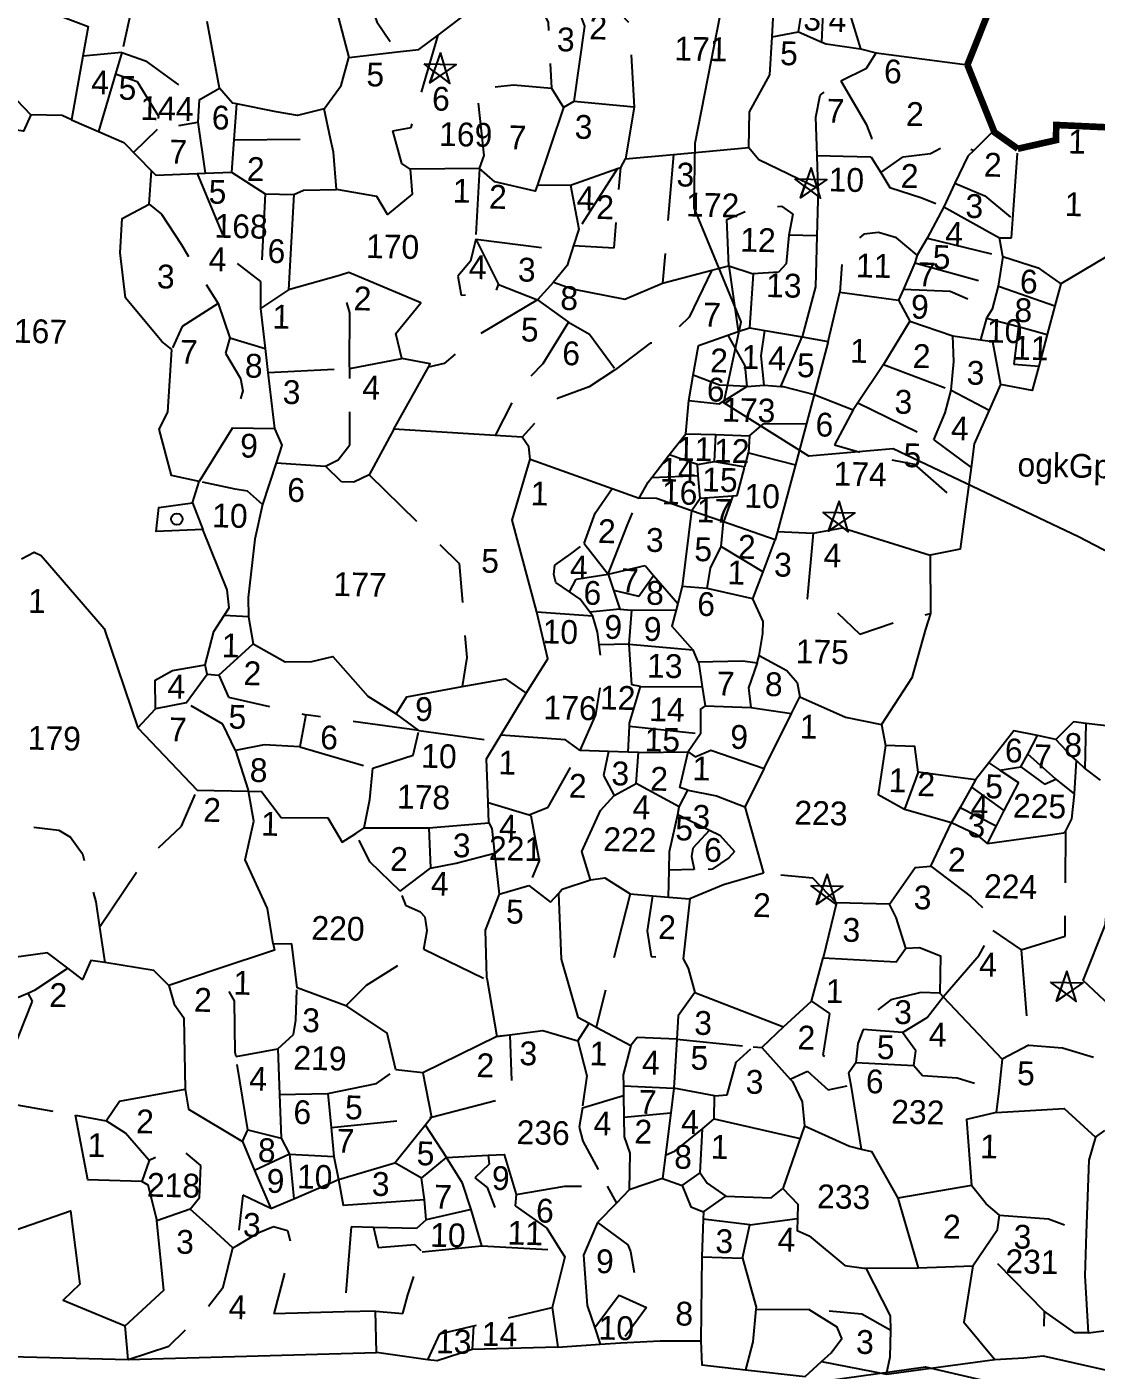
# Model space of a CAD drawing. Header units: metres. Extents: x 291156 to 294456, y 2095569 to 2100949.
# Drawn here: x 292615 to 293018, y 2098957 to 2099464 of the extents above; entities that cross this region are included whole.
import ezdxf
from ezdxf.enums import TextEntityAlignment as Align

# ---------------------------------------------------------------- set-up
doc = ezdxf.new("R2010")
doc.units = ezdxf.units.M
doc.header["$MEASUREMENT"] = 0
doc.linetypes.add('DASHED', pattern=[0.75, 0.5, -0.25])
for name, color, linetype in [('OFF', 1, 'Continuous'), ('POLY_PARCEL', 6, 'Continuous'), ('POLY_SUBPARCEL', 6, 'DASHED'), ('SYM_STONE', 1, 'Continuous'), ('SYM_WELL', 1, 'Continuous'), ('TEXT_MAPIN', 7, 'Continuous'), ('TEXT_PARCEL', 7, 'Continuous'), ('V_BOUND_LINE', 7, 'Continuous'), ('VILLAGE BOUNDRY', 15, 'Continuous')]:
    doc.layers.add(name, color=color, linetype=linetype)
doc.styles.add('TEXT_MAP', font='KRDEV050.TTF', dxfattribs={"height": 2.5})

# ---------------------------------------------------------------- blocks, each defined once
blk = doc.blocks.new('STONE_STAR')
for points in [[(0, 0.639), (-0.376, -0.517), (0, -0.244), (0.375, -0.517)], [(-0.607, 0.197), (0.607, 0.197), (-0.376, -0.517), (-0.233, -0.075)]]:
    blk.add_lwpolyline(points, close=True)
blk.add_lwpolyline([(-0.233, -0.075), (0, -0.244)])
blk = doc.blocks.new('PAKKAWELL')
blk.add_circle((0, 0), 1.81)
blk = doc.blocks.new('DFSS')
at = {"layer": 'OFF'}
for points in [[(2660.56, 7457.42), (2662.41, 7459.03)], [(2671.13, 7444.87), (2674.33, 7445.18)], [(2696.01, 7443.37), (2704.18, 7444.64)], [(2706.36, 7444.82), (2707.81, 7445)], [(2707.81, 7445), (2712.53, 7444.05)], [(2638.69, 7443.26), (2657.45, 7444.17)], [(2628.78, 7443.28), (2638.69, 7443.26)]]:
    blk.add_lwpolyline(points, dxfattribs=at)
at = {"layer": 'POLY_PARCEL'}
for points in [[(2629.28, 7548.2), (2629.75, 7545.26), (2633.52, 7543.91), (2633.17, 7541.68)], [(2651.44, 7548.41), (2653.26, 7542.01)], [(2685.2, 7544.24), (2685.33, 7548.01)], [(2691.37, 7547.14), (2691, 7546.26), (2691.91, 7543.48)], [(2659.97, 7543.83), (2661.96, 7545.42), (2662.38, 7545.55)], [(2670.54, 7545.95), (2671.02, 7544.74), (2670.32, 7539.04)], [(2643.55, 7539.48), (2642.49, 7544.48)], [(2683.62, 7535.84), (2683.62, 7538.54), (2685.09, 7541.36), (2685.2, 7544.24)], [(2656.93, 7542.5), (2658.55, 7542.71), (2659.97, 7543.83)], [(2691.91, 7543.48), (2693.1, 7543.2)], [(2693.1, 7543.2), (2700.01, 7542.44)], [(2653.26, 7542.01), (2656.93, 7542.5)], [(2633.17, 7541.68), (2632.4, 7536.85)], [(2644.86, 7538.31), (2644.55, 7538.36), (2643.55, 7539.48)], [(2670.32, 7539.04), (2669.55, 7538.57)], [(2644.86, 7538.31), (2644.71, 7535.59)], [(2651.49, 7538.07), (2649.49, 7537.54), (2647.85, 7537.77), (2644.86, 7538.31)], [(2652.02, 7535.83), (2651.49, 7538.07)], [(2669.55, 7538.57), (2667.71, 7532.68)], [(2629.34, 7537.15), (2628.81, 7535.91), (2621.05, 7536.85), (2620.61, 7536.67)], [(2632.4, 7536.85), (2631.7, 7537.15), (2629.34, 7537.15)], [(2632.4, 7536.85), (2634.48, 7536)], [(2702.11, 7537.51), (2700.63, 7535.99)], [(2634.48, 7536), (2636.4, 7535.21), (2638.54, 7533.12)], [(2652.55, 7532.01), (2652.26, 7534.83), (2652.02, 7535.83)], [(2677.96, 7535.19), (2683.62, 7535.84)], [(2683.62, 7535.84), (2684.41, 7534.94), (2688.94, 7532.89)], [(2700.63, 7535.99), (2700.18, 7535.53), (2699.24, 7533.49)], [(2644.71, 7535.59), (2644.58, 7533.15)], [(2674.33, 7534.78), (2677.96, 7535.19)], [(2716.21, 7535.32), (2716.43, 7534.28), (2713.43, 7533.58), (2712.6, 7531.64), (2710.72, 7528.11), (2707.43, 7526.05)], [(2663.32, 7533.83), (2658.08, 7533.66)], [(2667.71, 7532.68), (2667.55, 7532.19), (2664.49, 7532.84), (2663.32, 7533.83)], [(2670.21, 7532.7), (2673.75, 7534.05)], [(2673.75, 7534.05), (2673.98, 7534.13)], [(2673.98, 7534.13), (2674.33, 7534.78)], [(2638.41, 7530.59), (2638.54, 7533.12)], [(2638.54, 7533.12), (2638.87, 7532.8), (2641.98, 7532.99)], [(2641.98, 7532.99), (2642.6, 7533.03)], [(2642.6, 7533.03), (2644.58, 7533.15)], [(2658.08, 7533.66), (2658.26, 7531.78), (2656.43, 7530.19), (2655.61, 7531.54), (2652.55, 7532.01)], [(2688.94, 7532.89), (2688.91, 7529.28)], [(2699.24, 7533.49), (2698.45, 7531.68)], [(2649.34, 7531.56), (2650.05, 7531.91), (2652.55, 7532.01)], [(2667.71, 7532.68), (2670.21, 7532.7)], [(2670.21, 7532.7), (2670.91, 7529.4)], [(2647.16, 7531.56), (2649.34, 7531.56)], [(2649.34, 7531.56), (2649.09, 7524.34)], [(2698.45, 7531.68), (2697.25, 7529.27)], [(2640.36, 7519.65), (2639.59, 7520.24), (2636.77, 7523.47), (2636.29, 7526.88), (2636.41, 7529.47), (2638.41, 7530.59)], [(2670.91, 7529.4), (2670.54, 7528.15)], [(2688.91, 7529.28), (2688.88, 7525.42), (2687.97, 7521.62)], [(2697.25, 7529.27), (2696.53, 7527.97)], [(2670.54, 7528.15), (2670.09, 7526.64), (2669.09, 7525.35)], [(2696.53, 7527.97), (2696.35, 7527.4)], [(2681.03, 7526.51), (2682.32, 7526.88)], [(2682.32, 7526.88), (2684.15, 7526.29)], [(2696.35, 7527.4), (2695.53, 7525.39)], [(2657.74, 7519.34), (2657.27, 7521.22), (2659.09, 7523.57), (2653.62, 7525.75), (2652.9, 7525.52)], [(2677.32, 7525.46), (2681.03, 7526.51)], [(2684.15, 7526.29), (2683.97, 7522.22)], [(2707.43, 7526.05), (2707.01, 7524.37)], [(2652.9, 7525.52), (2649.09, 7524.34)], [(2669.09, 7525.35), (2670.5, 7524.88), (2674.5, 7524.17), (2677.32, 7525.46)], [(2689.94, 7521.32), (2690.74, 7525.05)], [(2690.74, 7525.05), (2695.18, 7524.55)], [(2695.53, 7525.39), (2695.18, 7524.55)], [(2649.09, 7524.34), (2647, 7522.88)], [(2695.18, 7524.55), (2696.06, 7522.98)], [(2707.01, 7524.37), (2706.48, 7522.18)], [(2647, 7522.88), (2647.41, 7519.88)], [(2696.06, 7522.98), (2699.35, 7521.94)], [(2679.8, 7518.55), (2680.15, 7520.81), (2682.34, 7521.62)], [(2682.34, 7521.62), (2683.12, 7521.91)], [(2683.12, 7521.91), (2683.97, 7522.22)], [(2683.97, 7522.22), (2685.14, 7522.04)], [(2685.14, 7522.04), (2687.97, 7521.62)], [(2687.97, 7521.62), (2689.94, 7521.32)], [(2699.35, 7521.94), (2701.43, 7521.69)], [(2701.43, 7521.69), (2702.35, 7521.58), (2703.02, 7518.35)], [(2706.48, 7522.18), (2705.88, 7519.78)], [(2689.94, 7521.32), (2688.96, 7517.28)], [(2642.63, 7509.72), (2640.53, 7510.13), (2639.53, 7513.6), (2640.17, 7514.9), (2640.36, 7519.65)], [(2647.41, 7519.88), (2647.66, 7518.06)], [(2705.88, 7519.78), (2705.43, 7517.94), (2703.02, 7518.35)], [(2657.27, 7513.99), (2659.77, 7518.72)], [(2659.77, 7518.72), (2659.91, 7518.99), (2657.74, 7519.34)], [(2679.5, 7516.63), (2679.8, 7518.55)], [(2647.66, 7518.06), (2648.24, 7513.83)], [(2703.02, 7518.35), (2702.2, 7516.39)], [(2679.32, 7514.11), (2679.5, 7516.63)], [(2688.96, 7517.28), (2688.42, 7515.07)], [(2702.2, 7516.39), (2701.13, 7513.82), (2700.94, 7512.02)], [(2688.42, 7515.07), (2687.66, 7511.93)], [(2648.24, 7513.83), (2648.83, 7512.6), (2648.42, 7511.24)], [(2664.94, 7513.66), (2657.27, 7513.99)], [(2666.97, 7513.58), (2664.94, 7513.66)], [(2667.62, 7511.93), (2667.5, 7512.87), (2666.97, 7513.58)], [(2678.11, 7512.48), (2679.32, 7514.11)], [(2676.82, 7510.75), (2678.11, 7512.48)], [(2668.35, 7500.38), (2666.34, 7507.31), (2667.62, 7511.93)], [(2667.62, 7511.93), (2673.85, 7509.86)], [(2687.66, 7511.93), (2686.42, 7506.87)], [(2700.94, 7512.02), (2700.59, 7508.87)], [(2648.42, 7511.24), (2647.47, 7508.07)], [(2675.91, 7509.17), (2676.56, 7510.4), (2676.82, 7510.75)], [(2676.82, 7510.75), (2676.82, 7510.75)], [(2642.17, 7508.1), (2642.63, 7509.72)], [(2673.85, 7509.86), (2675.91, 7509.17)], [(2679.88, 7508.3), (2677.21, 7509.17), (2675.91, 7509.17)], [(2700.59, 7508.87), (2700.25, 7505.83), (2697.98, 7505.32)], [(2642.99, 7506.1), (2639.46, 7505.86), (2639.64, 7507.69), (2642.17, 7508.1)], [(2642.17, 7508.1), (2642.99, 7506.1)], [(2647.47, 7508.07), (2646.93, 7505.45), (2646.52, 7501.04), (2646.58, 7499.57)], [(2679.88, 7508.3), (2679.3, 7502.55)], [(2682.33, 7507.51), (2679.88, 7508.3)], [(2686.26, 7506.23), (2682.33, 7507.51)], [(2686.42, 7506.87), (2686.26, 7506.23)], [(2686.42, 7506.87), (2689.1, 7506.79)], [(2689.1, 7506.79), (2691.33, 7507.26), (2697.98, 7505.32)], [(2644.74, 7499.62), (2645.11, 7500.22), (2644.93, 7501.57), (2642.99, 7506.1)], [(2697.98, 7505.32), (2698.1, 7500.91)], [(2629.35, 7503.58), (2630.28, 7504.1), (2630.81, 7503.86), (2635.7, 7498.46), (2638.4, 7490.99)], [(2679.3, 7502.55), (2678.99, 7501.26)], [(2667.68, 7494.24), (2669.27, 7496.88), (2668.35, 7500.38)], [(2678.88, 7500.79), (2678.58, 7499.55), (2680.2, 7497.79)], [(2678.99, 7501.26), (2678.88, 7500.79)], [(2698.1, 7500.91), (2697.75, 7499.73), (2696.8, 7496.03), (2694.57, 7492.46)], [(2643.39, 7495.88), (2643.99, 7498.4), (2644.74, 7499.62)], [(2646.58, 7499.57), (2644.74, 7499.62)], [(2646.58, 7499.57), (2646.97, 7497.53)], [(2646.97, 7497.53), (2649.44, 7496.23), (2651.44, 7496.29), (2653.03, 7496.7), (2655.74, 7493.77), (2657.91, 7492.47)], [(2680.2, 7497.79), (2680.61, 7496.9)], [(2680.61, 7496.9), (2680.69, 7496.73), (2680.98, 7495)], [(2639.7, 7492.46), (2639.64, 7494.63), (2640.93, 7495.4), (2643.39, 7495.88)], [(2662.85, 7494.65), (2666.09, 7495.29), (2667.68, 7494.24)], [(2657.91, 7492.47), (2658.68, 7493.77), (2662.85, 7494.65)], [(2665.83, 7491.03), (2667.68, 7494.24)], [(2680.98, 7495), (2681.23, 7493.57)], [(2687.76, 7493.14), (2688.36, 7494.41)], [(2688.36, 7494.41), (2691.86, 7492.94), (2694.57, 7492.46)], [(2681.23, 7493.57), (2680.87, 7493.31), (2680.93, 7491.45)], [(2638.4, 7490.99), (2639.7, 7492.46)], [(2685.79, 7488.95), (2687.76, 7493.14)], [(2694.57, 7492.46), (2694.92, 7490.86)], [(2706.26, 7491.89), (2704.6, 7492.19), (2702.75, 7489.73)], [(2710.04, 7492.86), (2709.07, 7492.96), (2707.78, 7491.6)], [(2710.05, 7489.44), (2710.04, 7492.86)], [(2713.74, 7492.51), (2710.04, 7492.86)], [(2680.93, 7491.45), (2680.03, 7490.07)], [(2706.38, 7491.86), (2706.26, 7491.89)], [(2707.78, 7491.6), (2706.38, 7491.86)], [(2638.4, 7490.99), (2642.98, 7486.38)], [(2664.99, 7485.92), (2664.79, 7489.21), (2665.57, 7490.57)], [(2665.57, 7490.57), (2665.83, 7491.03)], [(2671.85, 7490.01), (2670.73, 7490.78), (2665.83, 7491.03)], [(2680.03, 7490.07), (2680.56, 7489.72), (2681.73, 7490.25), (2685.79, 7488.95)], [(2694.92, 7490.86), (2694.45, 7487.15), (2696.45, 7486.09), (2700.04, 7485.15)], [(2701.78, 7488.43), (2697.43, 7488.9), (2697.13, 7490.84), (2694.92, 7490.86)], [(2674, 7489.98), (2671.85, 7490.01)], [(2675.49, 7489.96), (2674, 7489.98)], [(2676.26, 7489.95), (2675.49, 7489.96)], [(2676.14, 7487.6), (2676.26, 7489.95)], [(2676.26, 7489.95), (2680.03, 7490.07)], [(2702.75, 7489.73), (2701.78, 7488.43)], [(2709.28, 7487.54), (2709.37, 7490.04)], [(2709.37, 7490.04), (2710.05, 7489.44)], [(2710.05, 7489.44), (2711.19, 7488.61)], [(2685.79, 7488.95), (2684.38, 7486.01)], [(2674.5, 7486.66), (2676.14, 7487.6)], [(2708.69, 7484.71), (2709.11, 7485.62), (2709.28, 7487.51)], [(2642.98, 7486.38), (2646.87, 7486.39)], [(2648.97, 7474.9), (2648.5, 7477.55), (2646.73, 7481.19), (2647.32, 7484.13), (2646.87, 7486.39)], [(2646.87, 7486.39), (2646.85, 7486.46)], [(2646.87, 7486.39), (2647.84, 7486.4), (2649.38, 7484.45), (2652.91, 7484.51), (2654.02, 7482.68), (2655.05, 7483.38)], [(2672.85, 7480.25), (2672.15, 7482.37), (2673.5, 7485.49), (2674.5, 7486.66)], [(2665.08, 7484.39), (2664.99, 7485.92)], [(2684.38, 7486.01), (2685.91, 7481.02)], [(2698.53, 7481.83), (2700.04, 7485.15)], [(2700.04, 7485.15), (2701.91, 7484.32), (2702.75, 7483.62)], [(2660.55, 7483.92), (2665.08, 7484.39)], [(2665.08, 7484.39), (2665.32, 7483.96), (2665.56, 7482.11)], [(2702.75, 7483.62), (2707.32, 7484.35)], [(2707.32, 7484.35), (2708.54, 7484.55), (2708.69, 7484.71)], [(2655.05, 7483.38), (2655.67, 7483.8)], [(2655.67, 7483.8), (2660.55, 7483.92)], [(2665.56, 7482.11), (2665.97, 7479.02)], [(2685.91, 7481.02), (2682.91, 7480.08), (2680.38, 7478.96)], [(2695.47, 7478.89), (2697.35, 7481.71), (2698.53, 7481.83)], [(2670.44, 7479.15), (2670.73, 7479.49), (2672.85, 7480.25)], [(2672.85, 7480.25), (2673.92, 7480.43), (2675.86, 7479.25)], [(2665.97, 7479.02), (2664.97, 7476.26), (2665.15, 7472.73), (2665.19, 7472.51)], [(2670.44, 7479.15), (2670.75, 7474.2), (2672.1, 7469.85), (2672.97, 7469.4)], [(2675.86, 7479.25), (2677.55, 7479.14)], [(2677.55, 7479.14), (2678.78, 7479.06)], [(2678.78, 7479.06), (2680.38, 7478.96)], [(2680.38, 7478.96), (2679.97, 7474.43)], [(2696.77, 7475.6), (2696, 7477.89), (2695.47, 7478.89)], [(2713.12, 7470.83), (2710.24, 7473.42), (2711.82, 7477.71), (2711.84, 7478.18)], [(2648.97, 7474.9), (2649.09, 7474.43), (2644.78, 7472.88)], [(2650.85, 7471.61), (2650.38, 7474.9), (2648.97, 7474.9)], [(2690.54, 7474.73), (2696.06, 7474.54), (2696.77, 7475.6)], [(2696.77, 7475.6), (2697.82, 7475.65), (2699.41, 7475.07), (2699.41, 7472.24)], [(2679.97, 7474.43), (2680.38, 7473.73), (2680.91, 7471.9)], [(2689.73, 7471.43), (2690.54, 7474.73)], [(2633.49, 7472.72), (2631.93, 7473.85), (2619.06, 7471.8)], [(2636.28, 7473.21), (2635.22, 7473.35), (2634.62, 7471.9), (2633.49, 7472.72)], [(2641.17, 7471.58), (2640.01, 7472.7), (2636.28, 7473.21)], [(2644.78, 7472.88), (2641.17, 7471.58)], [(2665.19, 7472.51), (2666.03, 7468.26)], [(2680.91, 7471.9), (2687.67, 7469.44)], [(2699.41, 7472.24), (2699.69, 7471.96)], [(2699.69, 7471.96), (2704.24, 7467.36)], [(2641.17, 7471.58), (2641.6, 7470.18), (2642.35, 7469.16), (2642.57, 7463.77)], [(2654.57, 7470.32), (2650.85, 7471.61)], [(2687.67, 7469.44), (2689.73, 7471.43)], [(2658.44, 7465.56), (2657.73, 7468.32), (2654.73, 7470.26), (2654.57, 7470.32)], [(2672.97, 7469.4), (2673.52, 7469.13)], [(2673.52, 7469.13), (2676.16, 7467.79)], [(2687.67, 7469.44), (2686.07, 7467.84)], [(2666.03, 7468.26), (2660.5, 7465.38)], [(2666.03, 7468.26), (2669.49, 7468.78), (2672.16, 7468.05)], [(2676.16, 7467.79), (2675.63, 7465.55), (2675.66, 7464.73)], [(2686.07, 7467.84), (2688.26, 7465.51)], [(2704.24, 7467.36), (2704.03, 7464.95)], [(2660.5, 7465.38), (2658.44, 7465.56)], [(2660.5, 7465.38), (2661.22, 7462.05)], [(2688.26, 7465.51), (2688.43, 7465.33), (2689.19, 7463.81), (2689.41, 7461.99)], [(2704.03, 7464.95), (2703.88, 7463.31)], [(2636.64, 7461.24), (2637.61, 7462.75), (2642.57, 7463.77)], [(2642.57, 7463.77), (2642.84, 7462.27), (2646.98, 7459.9)], [(2675.66, 7464.73), (2675.69, 7464)], [(2675.69, 7464), (2675.75, 7462.36)], [(2703.88, 7463.31), (2709, 7463.72), (2711.41, 7461.6)], [(2703.88, 7463.31), (2701.65, 7462.75), (2702.12, 7457.75)], [(2658.51, 7458.55), (2661.22, 7462.05)], [(2675.75, 7462.36), (2675.8, 7460.88), (2676.27, 7459.64), (2676.27, 7456.88)], [(2681.71, 7461.6), (2682.58, 7462.39), (2682.58, 7462.39)], [(2682.58, 7462.39), (2689.1, 7461.03)], [(2689.41, 7461.99), (2687.87, 7457.22)], [(2689.41, 7461.99), (2692.84, 7460.54), (2693.74, 7460.34)], [(2711.41, 7461.6), (2712.12, 7462.13)], [(2639.44, 7456.72), (2635.35, 7456.77), (2634.32, 7461.63)], [(2634.32, 7461.63), (2636.64, 7461.24)], [(2646.98, 7459.9), (2647.36, 7460.81)], [(2647.36, 7460.81), (2649.89, 7460.22)], [(2660.76, 7461.46), (2662.41, 7459.03)], [(2681.61, 7458.27), (2681.71, 7461.6)], [(2711.41, 7461.6), (2710.95, 7459.87), (2710.87, 7454.34)], [(2649.89, 7460.22), (2650.54, 7459.04)], [(2693.74, 7460.34), (2694.51, 7460.16), (2696.59, 7456.69)], [(2650.54, 7459.04), (2653.9, 7458.93)], [(2653.9, 7458.93), (2654.28, 7457.18)], [(2662.41, 7459.03), (2665.55, 7459.27)], [(2665.55, 7459.27), (2666.77, 7459.36), (2667.74, 7456.34)], [(2660.83, 7455.81), (2660.56, 7457.42), (2658.51, 7458.55)], [(2680.26, 7457.29), (2681.61, 7458.27)], [(2702.12, 7457.75), (2696.59, 7456.69)], [(2640.64, 7453.77), (2640.63, 7453.87), (2639.93, 7456.45), (2639.44, 7456.72)], [(2654.28, 7457.18), (2654.69, 7455.27), (2660.83, 7455.81)], [(2676.27, 7456.88), (2675.33, 7455.86)], [(2680.26, 7457.29), (2680.95, 7455.7), (2681.91, 7455.34)], [(2687.87, 7457.22), (2689.03, 7456.06), (2689.03, 7454.99)], [(2696.59, 7456.69), (2698.24, 7451.46)], [(2667.74, 7456.34), (2667.68, 7455.48)], [(2675.33, 7455.86), (2673.92, 7454.35)], [(2667.68, 7455.48), (2670.11, 7453.86), (2671.18, 7452.21)], [(2681.91, 7454.78), (2681.86, 7451.94), (2681.92, 7445.59)], [(2681.91, 7455.34), (2681.91, 7454.78)], [(2689.03, 7454.99), (2689.03, 7454.08), (2689.95, 7453.7), (2692.68, 7451.5), (2694.13, 7451.34), (2694.29, 7451.35)], [(2628.16, 7452.19), (2634.09, 7454.39), (2634.93, 7448.87), (2633.69, 7447.63), (2638.42, 7445.79)], [(2638.42, 7445.79), (2641.27, 7448.54), (2640.64, 7453.77)], [(2673.92, 7454.35), (2672.92, 7451.88), (2673.27, 7448.06), (2673.89, 7446.39)], [(2710.87, 7454.34), (2710.83, 7451.11), (2711.18, 7446.82)], [(2671.18, 7452.21), (2671.51, 7451.71), (2670.64, 7447.86)], [(2698.24, 7451.46), (2702.36, 7451.7)], [(2702.36, 7451.7), (2701.77, 7447.41), (2704.18, 7444.64)], [(2694.29, 7451.35), (2698.24, 7451.46)], [(2670.64, 7447.86), (2671.13, 7444.87)], [(2691.08, 7444.21), (2691.8, 7444.89), (2692.57, 7446), (2692.21, 7446.83), (2690.04, 7448.12)], [(2654.96, 7447.19), (2649.62, 7446.93)], [(2657.29, 7447.3), (2654.96, 7447.19)], [(2657.45, 7444.17), (2657.29, 7447.3)], [(2711.18, 7446.82), (2712.36, 7446.99)], [(2638.69, 7443.26), (2638.42, 7445.79)], [(2673.89, 7446.39), (2674.33, 7445.18)], [(2675.85, 7445.3), (2678.86, 7445.53), (2681.92, 7445.59), (2682.04, 7443.77), (2685.35, 7443.47)], [(2671.13, 7444.87), (2664.67, 7444.55), (2662.03, 7443.64), (2661.33, 7443.72)], [(2674.33, 7445.18), (2675.85, 7445.3)], [(2704.18, 7444.64), (2706.36, 7444.82)], [(2661.33, 7443.72), (2657.45, 7444.17)], [(2685.35, 7443.47), (2689.86, 7443.06)], [(2689.86, 7443.06), (2691.08, 7444.21)]]:
    blk.add_lwpolyline(points, dxfattribs=at)
at = {"layer": 'POLY_PARCEL', "ltscale": 10, "flags": 128}
blk.add_lwpolyline([(2672.16, 7468.05), (2672.97, 7469.4)], dxfattribs=at)
at = {"layer": 'POLY_SUBPARCEL', "ltscale": 10, "flags": 128}
for points in [[(2666.15, 7548.82), (2668.26, 7544.98), (2668.63, 7540)], [(2637.69, 7547.15), (2636.82, 7545.55), (2636.1, 7542.01)], [(2654.2, 7547.74), (2655.31, 7544.75), (2656.93, 7542.5)], [(2670.54, 7545.95), (2672.31, 7547.14), (2674.4, 7545.05), (2674.91, 7538.7)], [(2687.19, 7544.67), (2687.56, 7547.41)], [(2688.97, 7543.93), (2689.05, 7547.27)], [(2685.2, 7544.24), (2687.19, 7544.67)], [(2687.19, 7544.67), (2688.97, 7543.93)], [(2688.97, 7543.93), (2689.31, 7543.79), (2691.91, 7543.48)], [(2658.08, 7533.66), (2657.43, 7534.08), (2656.71, 7536.53), (2658.08, 7536.82), (2659.97, 7543.83)], [(2690.48, 7541.02), (2692.39, 7542.02), (2693.1, 7543.2)], [(2636.1, 7542.01), (2633.17, 7541.68)], [(2636.1, 7542.01), (2635.66, 7540.39)], [(2636.1, 7542.01), (2637.9, 7541.43), (2642.02, 7538.55)], [(2651.49, 7538.07), (2652.74, 7539.86), (2653.26, 7542.01)], [(2622.37, 7541.14), (2624.1, 7540.71), (2626.92, 7541.07), (2628.22, 7538.26), (2629.34, 7537.15)], [(2688.81, 7535.32), (2688.65, 7538.24), (2688.94, 7539.92), (2690.48, 7541.02)], [(2690.48, 7541.02), (2692.45, 7537.8), (2692.89, 7536.78), (2692.89, 7535.32)], [(2635.66, 7540.39), (2634.48, 7536)], [(2635.66, 7540.39), (2637.32, 7539.84), (2638.98, 7537.25), (2638.91, 7536.24), (2641.95, 7536.88)], [(2663.32, 7533.83), (2663.64, 7534.8), (2662.99, 7539.85), (2665.74, 7540.21), (2668.63, 7540)], [(2668.63, 7540), (2669.55, 7538.57)], [(2642.02, 7538.55), (2643.55, 7539.48)], [(2674.91, 7538.7), (2670.32, 7539.04)], [(2642.02, 7538.55), (2641.95, 7536.88)], [(2674.91, 7538.7), (2674.33, 7534.78)], [(2641.95, 7536.88), (2642.6, 7533.03)], [(2638.91, 7536.24), (2637.15, 7534.48)], [(2644.71, 7535.59), (2652.02, 7535.83)], [(2693.64, 7534.16), (2695.3, 7535.39), (2697.35, 7535.68), (2698.96, 7536.56), (2700.63, 7535.99)], [(2703.7, 7530.85), (2703.95, 7536.18)], [(2677.96, 7535.19), (2677.32, 7525.46)], [(2692.89, 7535.32), (2690.77, 7535.32), (2688.81, 7535.32)], [(2688.94, 7532.89), (2688.81, 7535.32)], [(2692.89, 7535.32), (2693.64, 7534.16)], [(2663.32, 7533.83), (2663.14, 7528.48)], [(2670.54, 7528.15), (2673.61, 7528.04), (2673.98, 7534.13)], [(2673.75, 7534.05), (2670.91, 7529.4)], [(2693.64, 7534.16), (2694.35, 7533.05), (2696.77, 7532.32), (2698.45, 7531.68)], [(2641.98, 7532.99), (2644.86, 7526.45), (2646.96, 7524.94)], [(2644.58, 7533.15), (2647.16, 7531.56)], [(2699.24, 7533.49), (2701.54, 7532.58), (2703.7, 7530.85)], [(2647.16, 7531.56), (2646.96, 7524.94)], [(2682.32, 7526.88), (2682.09, 7530.36), (2683.96, 7531.23), (2686.2, 7531.45), (2687.07, 7530.87), (2686.78, 7529.28)], [(2698.45, 7531.68), (2702.71, 7529.42)], [(2702.71, 7529.42), (2703.61, 7529.44), (2703.7, 7530.85)], [(2638.41, 7530.59), (2639.37, 7529.85), (2640.89, 7527.61), (2643.78, 7523.2), (2643.78, 7523.2)], [(2686.78, 7529.28), (2686.64, 7527.11), (2686.06, 7526.46), (2684.15, 7526.29)], [(2688.91, 7529.28), (2686.78, 7529.28)], [(2696.53, 7527.97), (2694.94, 7529.25), (2693.55, 7529.62), (2692.45, 7529.47), (2691.43, 7528.59), (2690.84, 7527.28), (2690.74, 7525.05)], [(2697.25, 7529.27), (2702.99, 7528.01)], [(2702.99, 7528.01), (2702.71, 7529.42)], [(2663.14, 7528.48), (2662.78, 7526.81), (2661.84, 7525.66), (2662.13, 7524.22), (2664.73, 7524.43), (2664.94, 7525.08)], [(2663.14, 7528.48), (2664.94, 7525.08)], [(2663.14, 7528.48), (2668.7, 7527.9), (2670.54, 7528.15)], [(2702.99, 7528.01), (2702.68, 7525.77)], [(2702.99, 7528.01), (2705.69, 7527.21), (2707.43, 7526.05)], [(2682.32, 7526.88), (2683.12, 7521.91)], [(2696.35, 7527.4), (2702.68, 7525.77)], [(2681.03, 7526.51), (2679.39, 7522.92), (2677.51, 7521.04), (2676.5, 7520.89), (2673.9, 7518.86)], [(2702.68, 7525.77), (2702.28, 7524.02)], [(2702.68, 7525.77), (2702.78, 7525.74), (2707.01, 7524.37)], [(2646.96, 7524.94), (2647, 7522.88)], [(2653.83, 7518.51), (2653.82, 7518.73), (2653.75, 7522.7), (2652.9, 7525.52)], [(2664.94, 7525.08), (2667.91, 7524)], [(2669.09, 7525.35), (2667.91, 7524)], [(2695.53, 7525.39), (2699.08, 7525.31), (2702.28, 7524.02)], [(2667.91, 7524), (2663.28, 7521.11), (2660.97, 7519.02), (2659.77, 7518.72)], [(2667.91, 7524), (2670.29, 7522.34)], [(2702.28, 7524.02), (2701.85, 7523.33)], [(2643.78, 7523.2), (2641.11, 7521.4), (2640.36, 7519.65)], [(2643.78, 7523.2), (2644.72, 7520.61)], [(2696.06, 7522.98), (2694.14, 7519.67)], [(2701.85, 7523.33), (2701.43, 7521.69)], [(2701.85, 7523.33), (2704.28, 7522.74)], [(2704.28, 7522.74), (2704, 7519.9), (2705.88, 7519.78)], [(2704.28, 7522.74), (2706.48, 7522.18)], [(2670.29, 7522.34), (2668.41, 7519.16), (2666.68, 7517.28), (2664.94, 7513.66)], [(2670.29, 7522.34), (2671.88, 7521.47), (2673.9, 7518.86)], [(2682.34, 7521.62), (2683.68, 7519.33), (2683.86, 7517.78)], [(2685.17, 7517.9), (2684.89, 7520.13), (2685.14, 7522.04)], [(2686.43, 7517.84), (2687.97, 7521.62)], [(2699.3, 7517.84), (2699.47, 7520), (2699.35, 7521.94)], [(2644.72, 7520.61), (2644.43, 7519.45), (2645.59, 7517.57), (2645.8, 7516.64), (2645.08, 7513.82)], [(2644.72, 7520.61), (2647.41, 7519.88)], [(2694.14, 7519.67), (2692.27, 7516.73)], [(2694.14, 7519.67), (2699.3, 7517.84)], [(2653.83, 7518.51), (2657.74, 7519.34)], [(2673.9, 7518.86), (2673.83, 7518.8), (2671.95, 7517.5), (2669.57, 7516.56), (2666.97, 7513.58)], [(2683.86, 7517.78), (2681.79, 7517.84), (2679.8, 7518.55)], [(2647.66, 7518.06), (2653.83, 7518.51)], [(2652.16, 7511.08), (2653.1, 7511.58), (2653.96, 7512.74), (2653.83, 7518.51)], [(2679.5, 7516.63), (2681.79, 7516.42), (2683.86, 7517.78)], [(2683.86, 7517.78), (2685.17, 7517.9)], [(2685.17, 7517.9), (2686.43, 7517.84)], [(2686.43, 7517.84), (2686.6, 7517.84), (2688.96, 7517.28)], [(2698.07, 7514.04), (2698.9, 7516.12), (2699.3, 7517.84)], [(2699.3, 7517.84), (2702.2, 7516.39)], [(2688.96, 7517.28), (2691.94, 7516.19)], [(2692.27, 7516.73), (2692.03, 7516.35), (2691.94, 7516.19)], [(2692.27, 7516.73), (2698.07, 7514.04)], [(2691.94, 7516.19), (2690.58, 7513.5), (2693.77, 7512.67), (2696.62, 7512.18), (2700.59, 7508.87)], [(2684.14, 7514.06), (2685.17, 7514.98), (2688.42, 7515.07)], [(2645.08, 7513.82), (2642.63, 7509.72)], [(2645.08, 7513.82), (2648.24, 7513.83)], [(2657.27, 7513.99), (2655.48, 7510.5)], [(2679.32, 7514.11), (2681.6, 7514.09)], [(2681.53, 7512.07), (2681.6, 7514.09)], [(2681.6, 7514.09), (2684.14, 7514.06)], [(2684.14, 7514.06), (2684.09, 7512.77)], [(2698.07, 7514.04), (2700.94, 7512.02)], [(2680.26, 7511.81), (2678.11, 7512.48)], [(2683.84, 7511.7), (2684.09, 7512.77)], [(2684.09, 7512.77), (2687.66, 7511.93)], [(2680.26, 7511.81), (2681.53, 7512.07)], [(2680.34, 7510.97), (2680.26, 7511.81)], [(2680.51, 7509.26), (2683.32, 7509.52), (2683.84, 7511.7)], [(2681.53, 7512.07), (2683.84, 7511.7)], [(2648.42, 7511.24), (2652.16, 7511.08)], [(2655.48, 7510.5), (2654.33, 7509.92), (2653.39, 7509.92), (2652.16, 7511.08)], [(2655.48, 7510.5), (2662.42, 7503.93), (2663.14, 7496.85), (2662.85, 7494.65)], [(2676.82, 7510.75), (2680.34, 7510.97)], [(2680.51, 7509.26), (2680.34, 7510.97)], [(2647.47, 7508.07), (2646.3, 7509.07), (2645.36, 7509.19), (2642.63, 7509.72)], [(2671.83, 7505.66), (2672.6, 7507.96), (2673.85, 7509.86)], [(2682.99, 7509.49), (2682.33, 7507.51)], [(2673.69, 7503.36), (2675.06, 7507.14), (2675.91, 7509.17)], [(2679.88, 7508.3), (2680.51, 7509.26)], [(2682.18, 7505.64), (2682.33, 7507.51)], [(2689.1, 7506.79), (2688.76, 7501.83), (2691.01, 7500.89), (2692.8, 7499.25), (2696.18, 7500.47), (2698.1, 7500.91)], [(2670.8, 7501.97), (2669.75, 7502.65), (2669.58, 7503.25), (2669.64, 7503.96), (2670.84, 7504.84), (2671.83, 7505.66)], [(2671.83, 7505.66), (2673.69, 7503.36)], [(2681.19, 7502.44), (2681.42, 7503.99), (2682.18, 7505.64)], [(2682.18, 7505.64), (2685.4, 7503.81)], [(2685.4, 7503.81), (2686.26, 7506.23)], [(2670.8, 7501.97), (2671.29, 7502.95), (2673.69, 7503.36)], [(2673.69, 7503.36), (2676.46, 7504.08), (2677.12, 7503.35)], [(2673.69, 7503.36), (2674.12, 7502.16)], [(2674.12, 7502.16), (2676.03, 7501.77), (2677.12, 7503.35)], [(2677.12, 7503.35), (2678.99, 7501.26)], [(2684.67, 7501.74), (2685.4, 7503.81)], [(2681.19, 7502.44), (2679.3, 7502.55)], [(2684.67, 7501.74), (2681.19, 7502.44)], [(2672.36, 7500.48), (2671.61, 7501.44), (2670.8, 7501.97)], [(2674.12, 7502.16), (2674.63, 7500.75)], [(2685.23, 7497.46), (2685.47, 7499.15), (2685.47, 7500.05), (2684.67, 7501.74)], [(2672.6, 7500.18), (2668.35, 7500.38)], [(2674.63, 7500.75), (2672.36, 7500.48)], [(2672.6, 7500.18), (2672.36, 7500.48)], [(2674.63, 7500.75), (2675.54, 7500.69)], [(2675.38, 7498.11), (2675.54, 7500.69)], [(2675.54, 7500.69), (2678.88, 7500.79)], [(2673.12, 7498.02), (2672.98, 7498.98), (2672.6, 7500.18)], [(2644.44, 7495.12), (2646.97, 7497.53)], [(2671.85, 7490.01), (2672.98, 7492.73), (2673.42, 7495.96), (2673.12, 7498.02)], [(2675.38, 7498.11), (2673.12, 7498.02)], [(2675.38, 7498.11), (2680.2, 7497.79)], [(2676.3, 7494.94), (2675.65, 7495.04), (2675.38, 7498.11)], [(2685.09, 7496.9), (2685.23, 7497.46)], [(2685.23, 7497.46), (2687.35, 7496.38), (2688.14, 7495.49), (2688.36, 7494.41)], [(2680.61, 7496.9), (2684.01, 7497.04), (2685.09, 7496.9)], [(2685.09, 7496.9), (2684.48, 7495.02), (2684.67, 7493.52)], [(2643.56, 7495.18), (2643.39, 7495.88)], [(2642.01, 7492.97), (2643.56, 7495.18)], [(2643.56, 7495.18), (2644.44, 7495.12)], [(2644.44, 7495.12), (2645.21, 7493.47), (2651.07, 7492.25)], [(2675.54, 7491.92), (2675.54, 7492.14), (2676.3, 7494.94)], [(2676.3, 7494.94), (2680.98, 7495)], [(2681.23, 7493.57), (2684.67, 7493.52)], [(2684.67, 7493.52), (2687.76, 7493.14)], [(2642.01, 7492.97), (2639.7, 7492.46)], [(2645.82, 7489.44), (2644.83, 7491.42), (2642.01, 7492.97)], [(2651.07, 7492.25), (2650.68, 7489.82)], [(2659.63, 7491.26), (2651.07, 7492.25)], [(2659.63, 7491.26), (2657.91, 7492.47)], [(2656.21, 7488.33), (2659.24, 7489.38), (2659.63, 7491.26)], [(2659.63, 7491.26), (2665.57, 7490.57)], [(2675.49, 7489.96), (2675.54, 7491.92)], [(2675.54, 7491.92), (2680.93, 7491.45)], [(2707.83, 7488.6), (2705.68, 7490.45), (2706.38, 7491.86)], [(2709.03, 7490.31), (2707.78, 7491.6)], [(2705.17, 7489.49), (2705.68, 7490.45)], [(2709.37, 7490.04), (2709.03, 7490.31)], [(2650.68, 7489.82), (2647.98, 7489.93), (2645.82, 7489.44)], [(2645.82, 7489.44), (2646.85, 7486.46)], [(2650.68, 7489.82), (2656.21, 7488.33)], [(2668.1, 7485.06), (2669.53, 7485.66), (2671.85, 7490.01)], [(2674, 7489.98), (2673.65, 7488.14), (2674.5, 7486.66)], [(2680.05, 7487.17), (2679.44, 7487.36), (2680.03, 7490.07)], [(2702.75, 7489.73), (2703.6, 7489.19)], [(2703.6, 7489.19), (2705.17, 7489.49), (2705.17, 7489.49)], [(2703.6, 7489.19), (2705.03, 7488.3), (2703.97, 7486.14)], [(2705.17, 7489.49), (2706.99, 7488.2), (2707.83, 7488.6)], [(2705.17, 7489.49), (2705.17, 7489.49)], [(2655.67, 7483.8), (2656.04, 7485.96), (2656.21, 7488.33)], [(2697.43, 7488.9), (2696.45, 7486.09)], [(2701.78, 7488.43), (2701.47, 7487.86)], [(2707.83, 7488.6), (2709.28, 7487.51)], [(2707.83, 7488.6), (2707.83, 7488.6)], [(2707.83, 7488.6), (2707.83, 7488.6)], [(2679.44, 7485.9), (2676.14, 7487.6)], [(2679.44, 7485.9), (2680.05, 7487.17)], [(2680.05, 7487.17), (2682.22, 7486.8), (2684.38, 7486.01)], [(2701.47, 7487.86), (2700.65, 7486.31)], [(2701.47, 7487.86), (2703.97, 7486.14)], [(2635.82, 7475.88), (2639.09, 7480.94), (2641.87, 7483.65), (2642.98, 7486.38)], [(2700.65, 7486.31), (2700.04, 7485.15)], [(2700.65, 7486.31), (2703.41, 7484.99)], [(2703.97, 7486.14), (2703.41, 7484.99)], [(2664.99, 7485.92), (2668.1, 7485.06)], [(2668.1, 7485.06), (2668.24, 7485.02), (2668.93, 7481.6), (2668.2, 7479.72)], [(2678.78, 7481.1), (2678.78, 7482.51), (2679.33, 7485.32)], [(2679.33, 7485.32), (2679.44, 7485.9)], [(2679.33, 7485.32), (2681.76, 7484.19)], [(2623.24, 7484.1), (2632.6, 7483.14), (2633.48, 7482.64), (2634.43, 7481.38), (2635.5, 7477.79), (2635.82, 7475.88)], [(2681.76, 7484.19), (2680.52, 7482.79), (2680.43, 7482.18), (2680.66, 7481.18)], [(2681.76, 7484.19), (2682.55, 7483.83), (2683.68, 7482.61), (2683.26, 7482.13), (2682.03, 7481.24), (2680.66, 7481.18)], [(2703.41, 7484.99), (2702.75, 7483.62)], [(2705.49, 7475.65), (2708.79, 7476.76), (2708.69, 7484.71)], [(2658.49, 7479.09), (2656.15, 7481.25), (2655.05, 7483.38)], [(2660.55, 7483.92), (2660.74, 7480.88)], [(2660.74, 7480.88), (2662.67, 7481.29), (2665.56, 7482.11)], [(2680.66, 7481.18), (2678.78, 7481.1)], [(2678.78, 7479.06), (2678.78, 7481.1)], [(2691.47, 7478.91), (2689.64, 7480.72), (2685.91, 7481.02)], [(2698.53, 7481.83), (2701.63, 7479.57), (2703.04, 7478.3), (2703.33, 7477.06)], [(2658.49, 7479.09), (2660.74, 7480.88)], [(2660.37, 7474.73), (2660.6, 7476.15), (2660.42, 7477.16), (2660.05, 7477.53), (2658.95, 7477.99), (2658.49, 7479.09)], [(2665.97, 7479.02), (2668.2, 7479.72)], [(2668.2, 7479.72), (2669.85, 7478.49), (2670.44, 7479.15)], [(2675.86, 7479.25), (2673.52, 7469.13)], [(2677.55, 7479.14), (2677.2, 7476.47), (2677.55, 7474.55), (2679.97, 7474.43)], [(2691.47, 7478.91), (2690.54, 7474.73)], [(2695.47, 7478.89), (2691.47, 7478.91)], [(2699.69, 7471.96), (2702.32, 7475.17), (2703.33, 7477.06)], [(2703.33, 7477.06), (2705.49, 7475.65)], [(2635.82, 7475.88), (2636.28, 7473.21)], [(2705.49, 7475.65), (2706.23, 7468.45)], [(2654.57, 7470.32), (2656.1, 7471.93), (2660.37, 7474.73)], [(2660.37, 7474.73), (2665.19, 7472.51)], [(2646.35, 7466.33), (2646.29, 7466.62), (2646.14, 7470.52), (2644.78, 7472.88)], [(2630.52, 7470.78), (2631.08, 7471.03), (2633.49, 7472.72)], [(2680.91, 7471.9), (2679.69, 7470.12), (2679.62, 7468.34)], [(2699.41, 7472.24), (2697.98, 7472.27), (2695.74, 7471.66), (2694.02, 7470.3), (2693.69, 7469.37)], [(2696.66, 7469.2), (2698.5, 7470.39), (2699.69, 7471.96)], [(2649.5, 7466.97), (2650.65, 7468.07), (2650.8, 7469.17), (2650.85, 7471.61)], [(2689.73, 7471.43), (2691.13, 7470.52), (2690.69, 7467.36), (2692.66, 7466.08)], [(2625.97, 7468.73), (2630.52, 7470.78)], [(2630.52, 7470.78), (2630.85, 7470.18), (2629.25, 7465.84), (2628.85, 7462.47), (2634.32, 7461.63)], [(2693.69, 7469.37), (2693.32, 7468.32), (2693.19, 7466.87)], [(2696.66, 7469.2), (2693.69, 7469.37)], [(2697.58, 7466.74), (2697.71, 7467.84), (2696.66, 7469.2)], [(2661.22, 7462.05), (2667.3, 7463.76), (2667.02, 7468.37), (2666.03, 7468.26)], [(2672.16, 7468.05), (2672.88, 7465.42), (2672.6, 7463)], [(2679.62, 7468.34), (2676.63, 7468.41), (2676.16, 7467.79)], [(2679.62, 7468.34), (2679.48, 7464.63)], [(2679.62, 7468.34), (2685.4, 7467.89)], [(2682.57, 7464.13), (2683.53, 7464.23), (2684.14, 7466.7), (2685.4, 7467.89)], [(2685.4, 7467.89), (2686.07, 7467.84)], [(2706.23, 7468.45), (2704.24, 7467.36)], [(2706.23, 7468.45), (2708.78, 7468.32), (2712.41, 7467.31)], [(2646.35, 7466.33), (2649.5, 7466.97)], [(2649.5, 7466.97), (2649.7, 7463.52)], [(2692.66, 7466.08), (2693.19, 7466.87)], [(2693.19, 7466.87), (2697.58, 7466.74)], [(2647.36, 7460.81), (2646.35, 7466.33)], [(2688.26, 7465.51), (2689.54, 7466.13), (2691.13, 7464.77), (2692.84, 7465.14)], [(2692.66, 7466.08), (2692.84, 7465.14)], [(2697.58, 7466.74), (2698.24, 7466), (2700.88, 7465.87), (2704.03, 7464.95)], [(2653.35, 7463.67), (2657, 7464.52), (2658.44, 7465.56)], [(2692.84, 7465.14), (2693.74, 7460.34)], [(2672.6, 7463), (2675.69, 7464)], [(2675.66, 7464.73), (2679.48, 7464.63)], [(2679.48, 7464.63), (2679.29, 7462.77)], [(2682.57, 7464.13), (2679.48, 7464.63)], [(2682.58, 7462.39), (2682.57, 7464.13)], [(2649.7, 7463.52), (2653.35, 7463.67)], [(2649.7, 7463.52), (2649.89, 7460.22)], [(2653.35, 7463.67), (2653.65, 7461.11)], [(2672.6, 7463), (2672.4, 7461.54), (2672.68, 7460.49), (2674.6, 7457.13)], [(2675.75, 7462.36), (2679.29, 7462.77)], [(2679.29, 7462.77), (2678.95, 7459.55)], [(2653.65, 7461.11), (2661.22, 7462.05)], [(2639.96, 7458.32), (2638.12, 7460.34), (2636.64, 7461.24)], [(2653.65, 7461.11), (2653.9, 7458.93)], [(2678.95, 7459.55), (2679.69, 7459.89), (2681.71, 7461.6)], [(2646.98, 7459.9), (2647.94, 7457.75)], [(2643.14, 7454.7), (2643.82, 7455.61), (2643.86, 7458.03), (2642.42, 7459.18), (2640.92, 7458.8), (2639.96, 7458.32)], [(2650.54, 7459.04), (2647.94, 7457.75)], [(2650.54, 7459.04), (2650.95, 7455.67)], [(2664.36, 7455.14), (2663.66, 7457.11), (2662.41, 7459.03)], [(2665.55, 7459.27), (2665.65, 7458.6), (2664.58, 7457.53), (2665.54, 7456.83), (2666.51, 7454.47), (2667.68, 7455.48)], [(2678.95, 7459.55), (2678.77, 7457.79)], [(2639.96, 7458.32), (2639.44, 7456.72)], [(2647.94, 7457.75), (2649.22, 7454.89)], [(2654.28, 7457.18), (2658.51, 7458.55)], [(2678.77, 7457.79), (2676.27, 7456.88)], [(2678.77, 7457.79), (2680.26, 7457.29)], [(2681.61, 7458.27), (2682.16, 7457.52), (2683.58, 7456.56)], [(2704.29, 7455.56), (2703.26, 7456.39), (2702.12, 7457.75)], [(2650.95, 7455.67), (2654.28, 7457.18)], [(2667.74, 7456.34), (2671.39, 7457.05), (2674.6, 7457.13)], [(2674.6, 7457.13), (2675.33, 7455.86)], [(2683.58, 7456.56), (2687.02, 7456.51), (2687.87, 7457.22)], [(2649.22, 7454.89), (2647.1, 7455.86), (2646.74, 7452.05)], [(2649.22, 7454.89), (2650.95, 7455.67)], [(2660.98, 7454.28), (2660.83, 7455.81)], [(2681.91, 7455.34), (2683.58, 7456.56)], [(2643.14, 7454.7), (2640.64, 7453.77)], [(2646.42, 7451.85), (2644.83, 7453.25), (2643.14, 7454.7)], [(2664.36, 7455.14), (2660.98, 7454.28)], [(2665.22, 7452.41), (2664.36, 7455.14)], [(2685.45, 7454.43), (2681.91, 7454.78)], [(2685.45, 7454.43), (2689.03, 7454.99)], [(2702.36, 7451.7), (2704.16, 7454.47), (2704.29, 7455.56)], [(2704.29, 7455.56), (2708, 7455.37), (2710.87, 7454.34)], [(2655.32, 7453.63), (2654.96, 7447.19)], [(2657.01, 7453.63), (2655.32, 7453.63)], [(2660.98, 7454.28), (2660.27, 7453.62), (2657.01, 7453.63)], [(2657.01, 7453.63), (2657.39, 7452.11), (2660.17, 7452.41), (2660.73, 7451.86)], [(2673.92, 7454.35), (2676.26, 7452.71), (2676.46, 7452.21), (2676.81, 7450.49), (2675.68, 7448.9)], [(2684.95, 7451.91), (2685.45, 7454.43)], [(2646.74, 7452.05), (2648.35, 7453.06), (2649.46, 7453.54), (2650.52, 7453.25), (2650.76, 7452.38), (2650.76, 7451.71), (2649.62, 7446.93)], [(2707.81, 7448.39), (2703.16, 7452.93)], [(2638.69, 7443.26), (2641.74, 7444.33), (2644.44, 7447.08), (2645.75, 7448.86), (2646.42, 7451.85)], [(2646.42, 7451.85), (2646.74, 7452.05)], [(2657.29, 7447.3), (2659.36, 7447.16), (2659.72, 7448.58), (2660.73, 7451.86)], [(2660.73, 7451.86), (2665.22, 7452.41)], [(2665.22, 7452.41), (2671.18, 7452.21)], [(2681.86, 7451.94), (2684.95, 7451.91)], [(2684.95, 7451.91), (2686.06, 7448.22), (2686.04, 7448.07)], [(2696.21, 7447.77), (2694.29, 7451.35)], [(2675.68, 7448.9), (2673.89, 7446.39)], [(2675.68, 7448.9), (2677.77, 7448.02), (2675.85, 7445.3)], [(2661.33, 7443.72), (2662.19, 7445.7), (2670.64, 7447.86)], [(2686.04, 7448.07), (2685.85, 7445.59), (2685.35, 7443.47)], [(2686.04, 7448.07), (2690.04, 7448.12)], [(2696.26, 7446.66), (2694.04, 7447.87), (2690.04, 7448.12)], [(2696.26, 7446.66), (2696.21, 7447.77)], [(2711.18, 7446.82), (2710.18, 7446.79), (2707.81, 7448.39), (2707.81, 7445)], [(2696.01, 7443.37), (2696.26, 7444.69), (2696.26, 7446.66)], [(2664.73, 7446.35), (2664.67, 7444.55)], [(2691.08, 7444.21), (2696.01, 7443.37)]]:
    blk.add_lwpolyline(points, dxfattribs=at)
at = {"layer": 'V_BOUND_LINE', "const_width": 0.5}
for points in [[(2696.06, 7555.41), (2698.43, 7554.48), (2701.44, 7552.19), (2702.37, 7548.75), (2700.01, 7542.44)], [(2700.01, 7542.44), (2702.11, 7537.51)], [(2703.95, 7536.18), (2706.82, 7536.89), (2706.82, 7538.04), (2715.78, 7537.82), (2716.21, 7535.32)], [(2702.11, 7537.51), (2702.16, 7537.39), (2703.95, 7536.18)]]:
    blk.add_lwpolyline(points, dxfattribs=at)
at = {"layer": 'SYM_STONE', "xscale": 2, "yscale": 2, "zscale": 2}
for p in [(2660.18, 7541.24), (2688.37, 7533.15), (2691.01, 7508), (2690.71, 7479.79), (2708.99, 7472.87)]:
    blk.add_blockref('STONE_STAR', p, dxfattribs=at)
at = {"layer": 'SYM_WELL', "xscale": 0.2383443089890826, "yscale": 0.2383443089890826, "zscale": 0.2383443089890826}
blk.add_blockref('PAKKAWELL', (2641.02, 7506.84), dxfattribs=at)
at = {"layer": 'TEXT_MAPIN', "style": 'TEXT_MAP'}
for s, p in [('3', (2688.21, 7545.68)), ('4', (2690.12, 7545.63)), ('2', (2672.06, 7544.68)), ('3', (2669.63, 7543.71)), ('5', (2686.51, 7543.01)), ('6', (2694.39, 7541.82)), ('5', (2655.29, 7540.74)), ('4', (2634.51, 7539.72)), ('5', (2636.59, 7539.33)), ('6', (2660.29, 7539.03)), ('7', (2690.12, 7538.75)), ('6', (2643.68, 7537.25)), ('3', (2671.11, 7537.13)), ('7', (2666.14, 7536.23)), ('1', (2708.41, 7536.81)), ('2', (2702.09, 7534.94)), ('7', (2640.53, 7534.6)), ('2', (2695.82, 7533.96)), ('2', (2646.41, 7533.43)), ('3', (2678.88, 7533.69)), ('10', (2691.05, 7533.56)), ('1', (2662.01, 7532.11)), ('5', (2643.56, 7531.62)), ('2', (2664.75, 7531.72)), ('4', (2671.38, 7531.74)), ('2', (2672.87, 7531.11)), ('3', (2700.76, 7531.78)), ('12', (2684.47, 7528.88)), ('4', (2699.28, 7529.65)), ('5', (2698.37, 7527.86)), ('6', (2648.11, 7527.25)), ('11', (2693.25, 7527.11)), ('4', (2643.68, 7526.54)), ('4', (2663.34, 7526.36)), ('3', (2667.05, 7526.25)), ('7', (2697.26, 7526.54)), ('6', (2705, 7526.16)), ('3', (2639.79, 7525.15)), ('13', (2686.5, 7525.47)), ('2', (2654.69, 7523.82)), ('8', (2670.3, 7524.17)), ('9', (2696.81, 7524.08)), ('8', (2704.63, 7523.99)), ('7', (2681.12, 7523.15)), ('1', (2648.58, 7522.3)), ('5', (2667.37, 7521.71)), ('10', (2703.25, 7522.39)), ('11', (2705.26, 7521.14)), ('6', (2670.54, 7520)), ('2', (2681.72, 7519.71)), ('1', (2684.09, 7520.01)), ('4', (2686.1, 7519.96)), ('1', (2692.27, 7520.65)), ('2', (2697.02, 7520.37)), ('7', (2641.65, 7519.49)), ('5', (2688.29, 7519.46)), ('3', (2701.12, 7519.18)), ('8', (2646.58, 7518.55)), ('3', (2649.48, 7516.62)), ('4', (2655.49, 7517.09)), ('6', (2681.52, 7517.49)), ('3', (2695.72, 7516.87)), ('6', (2689.79, 7515.02)), ('4', (2700.02, 7514.95)), ('11', (2680.02, 7512.97)), ('12', (2682.83, 7512.9)), ('5', (2696.48, 7512.83)), ('9', (2646.35, 7512.5)), ('14', (2678.79, 7511.36)), ('15', (2681.98, 7510.67)), ('16', (2678.96, 7509.65)), ('10', (2685.2, 7509.52)), ('6', (2649.98, 7509.23)), ('1', (2668.37, 7509.36)), ('17', (2681.61, 7508.34)), ('10', (2645.02, 7507.18)), ('2', (2673.52, 7506.63)), ('3', (2677.16, 7506.03)), ('2', (2684.12, 7505.67)), ('5', (2680.83, 7505.39)), ('4', (2690.6, 7505.15)), ('5', (2664.75, 7504.17)), ('4', (2671.47, 7503.83)), ('1', (2683.37, 7503.7)), ('3', (2686.88, 7504.37)), ('7', (2675.34, 7502.93)), ('6', (2672.53, 7501.93)), ('8', (2677.26, 7502.03)), ('1', (2630.58, 7500.42)), ('6', (2681.14, 7501.27)), ('9', (2674.16, 7499.39)), ('10', (2670.17, 7498.94)), ('9', (2677.14, 7499.3)), ('1', (2645.29, 7497.38)), ('13', (2678.12, 7496.53)), ('2', (2646.97, 7495.32)), ('8', (2686.38, 7495.32)), ('7', (2682.75, 7495.29)), ('4', (2641.25, 7494.18)), ('12', (2674.61, 7494.06)), ('9', (2659.99, 7492.88)), ('14', (2678.35, 7493.24)), ('5', (2645.91, 7491.98)), ('9', (2683.85, 7491.28)), ('1', (2689.08, 7492.17)), ('7', (2641.44, 7490.94)), ('6', (2652.87, 7490.58)), ('15', (2678.05, 7490.94)), ('6', (2704.62, 7490.7)), ('7', (2706.83, 7490.3)), ('8', (2709.1, 7491.21)), ('10', (2661.2, 7489.35)), ('1', (2666.37, 7488.97)), ('3', (2674.93, 7488.33)), ('1', (2681.05, 7488.84)), ('1', (2695.88, 7488.26)), ('8', (2647.6, 7488)), ('2', (2671.73, 7487.34)), ('2', (2677.87, 7488)), ('2', (2698.06, 7488.02)), ('5', (2703.19, 7487.94)), ('4', (2702.13, 7486.43)), ('4', (2676.58, 7485.81)), ('3', (2681.12, 7485.18)), ('2', (2644.15, 7484.93)), ('5', (2679.84, 7484.26)), ('3', (2701.92, 7484.98)), ('1', (2648.54, 7483.96)), ('4', (2666.53, 7484.13)), ('3', (2663.06, 7482.64)), ('6', (2682.05, 7482.7)), ('2', (2700.5, 7482.37)), ('2', (2658.35, 7481.52)), ('4', (2661.47, 7479.71)), ('3', (2697.97, 7479.45)), ('2', (2685.84, 7478.62)), ('5', (2667.19, 7477.7)), ('2', (2678.71, 7476.8)), ('3', (2692.64, 7476.88)), ('4', (2703.02, 7474.48)), ('1', (2691.47, 7472.23)), ('1', (2646.7, 7471.9)), ('2', (2632.82, 7470.69)), ('2', (2643.76, 7470.56)), ('3', (2696.68, 7470.75)), ('3', (2651.96, 7469.18)), ('3', (2681.59, 7469.61)), ('4', (2699.33, 7469.11)), ('2', (2689.41, 7468.68)), ('5', (2695.42, 7468.06)), ('3', (2668.43, 7467.03)), ('1', (2673.73, 7467.13)), ('5', (2681.36, 7466.95)), ('2', (2665.2, 7466.07)), ('4', (2677.71, 7466.53)), ('5', (2706.06, 7466.31)), ('3', (2685.57, 7465.24)), ('6', (2694.65, 7465.47)), ('4', (2648.06, 7464.67)), ('7', (2677.53, 7463.55)), ('6', (2651.45, 7462.22)), ('5', (2655.34, 7462.65)), ('4', (2674.15, 7461.85)), ('4', (2680.76, 7462.11)), ('2', (2639.58, 7461.28)), ('2', (2677.24, 7461.31)), ('7', (2654.76, 7460.12)), ('1', (2683.04, 7460.27)), ('1', (2703.39, 7460.74)), ('1', (2635.95, 7459.4)), ('8', (2648.83, 7459.29)), ('5', (2660.83, 7459.29)), ('8', (2680.29, 7459.46)), ('9', (2649.54, 7456.98)), ('10', (2652.49, 7457.36)), ('3', (2657.49, 7456.92)), ('9', (2666.55, 7457.56)), ('7', (2662.22, 7456.05)), ('6', (2669.94, 7455.17)), ('2', (2700.71, 7454.63)), ('3', (2706.06, 7453.97)), ('3', (2647.82, 7453.62)), ('10', (2662.65, 7453.16)), ('11', (2668.49, 7453.45)), ('3', (2683.54, 7453.15)), ('4', (2688.23, 7453.37)), ('3', (2642.8, 7452.23)), ('9', (2674.55, 7451.44)), ('8', (2680.63, 7447.61)), ('4', (2646.87, 7447.38)), ('14', (2666.71, 7445.76)), ('10', (2675.52, 7446.42)), ('3', (2694.33, 7445.76)), ('13', (2663.26, 7445.13))]:
    blk.add_text(s, height=1.8, dxfattribs=at).set_placement(p, align=Align.MIDDLE)
blk.add_text('ogkGps   xakoBk.k', height=1.8, dxfattribs=at).set_placement((2704.44, 7511.42))
at = {"layer": 'TEXT_PARCEL', "style": 'TEXT_MAP'}
for s, p in [('171', (2679.85, 7543.21)), ('2', (2696.12, 7538.65)), ('144', (2639.61, 7537.85)), ('169', (2662.22, 7536.37)), ('1', (2708.25, 7532.08)), ('172', (2680.99, 7531.45)), ('168', (2645.4, 7529.07)), ('170', (2656.88, 7527.78)), ('167', (2630.41, 7520.81)), ('173', (2684.05, 7515.99)), ('174', (2692.57, 7511.34)), ('177', (2654.96, 7502.19)), ('175', (2689.99, 7497.84)), ('176', (2671.03, 7493.21)), ('179', (2632.11, 7490.08)), ('178', (2660.1, 7486.23)), ('225', (2706.66, 7486.54)), ('223', (2690.15, 7485.66)), ('222', (2675.76, 7483.36)), ('221', (2667.13, 7482.49)), ('224', (2704.6, 7480.43)), ('220', (2653.85, 7476.17)), ('219', (2652.7, 7466.33)), ('232', (2697.95, 7463.22)), ('236', (2669.68, 7461.06)), ('233', (2692.49, 7456.7)), ('218', (2641.84, 7456.49)), ('231', (2706.82, 7452.1))]:
    blk.add_text(s, height=1.8, dxfattribs=at).set_placement(p, align=Align.MIDDLE)
blk = doc.blocks.new('dc')
at = {"layer": 'OFF'}
blk.add_lwpolyline([(299697.06, 2100161.5), (299732.85, 2100164.73), (299765.9, 2100155.36)], dxfattribs=at)
blk = doc.blocks.new('gik')
for name, p, xscale, yscale, zscale, rotation in [('DFSS', (277708.57, 2060879.94), 5.178019597347301, 5.178019597347301, 5.178019597347301, 357.9289235990419), ('dc', (5138.57, -555020.28), 1.258334561516021, 1.258334561516021, 1.258334561516021, 1.930403875718903)]:
    blk.add_blockref(name, p, dxfattribs=dict(xscale=xscale, yscale=yscale, zscale=zscale, rotation=rotation))
blk = doc.blocks.new('1')
at = {"xscale": 0.9631521132610575, "yscale": 0.9631521132610575, "zscale": 0.9631521132610575, "rotation": 0.4812645551572004}
blk.add_blockref('gik', (27684.76, 75084.53), dxfattribs=at)

msp = doc.modelspace()

# ---------------------------------------------------------------- linework, layer by layer
at = {"layer": 'VILLAGE BOUNDRY'}
msp.add_lwpolyline([(293111.16, 2098930.8), (293087.76, 2099010.77), (293103.12, 2099020.64), (293118.03, 2099074.58), (293105.97, 2099086.93), (293106.46, 2099123.53), (293088.65, 2099160.4), (293088.98, 2099184.79), (293095.26, 2099196.93), (293088.66, 2099215.89), (293065.16, 2099227.83), (293035.07, 2099258.73), (293010.84, 2099271.26), (292941.01, 2099304.46), (292909.3, 2099301.68), (292877.27, 2099321.87), (292883.79, 2099352.3), (292866.07, 2099395.27), (292866.4, 2099419.65), (292879.49, 2099486.61)], dxfattribs=at)

# ---------------------------------------------------------------- block references
at = {"rotation": 0.3671123404607279}
msp.add_blockref('1', (13444.4, -1814.7), dxfattribs=at)

doc.saveas('drawing.dxf')
